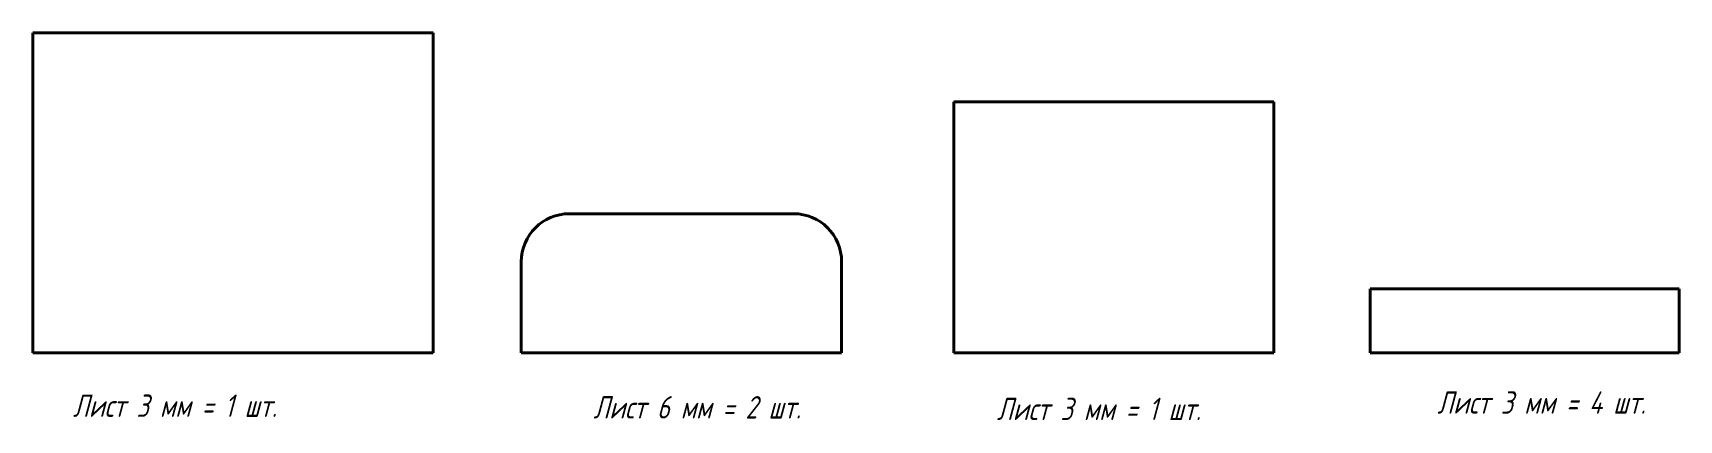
# Model space of a CAD drawing. Header units: millimetres. Extents: x 0 to 1028, y -42 to 200.
import ezdxf

# ---------------------------------------------------------------- set-up
doc = ezdxf.new("R2010")
doc.units = ezdxf.units.MM
doc.linetypes.add('K5LT_BASIC', pattern=[0])
doc.styles.add('KTEXTSTYLE', font='GOST_AU.SHX', dxfattribs={"width": 0.96, "height": 5})

msp = doc.modelspace()

# ---------------------------------------------------------------- linework, layer by layer
at = {"color": 7, "linetype": 'K5LT_BASIC', "lineweight": 40, "true_color": 0xffffff}
for p, q in [((0, 200), (250, 200)), ((0, 0), (0, 200)), ((250, 0), (250, 200)), ((775, 157), (575, 157)), ((575, 157), (575, 0)), ((775, 0), (775, 157)), ((475, 87), (335, 87)), ((305, 57), (305, 0)), ((505, 0), (505, 57)), ((835, 0), (835, 40)), ((835, 40), (1028, 40)), ((1028, 0), (1028, 40)), ((0, 0), (250, 0)), ((305, 0), (505, 0)), ((575, 0), (775, 0)), ((835, 0), (1028, 0))]:
    msp.add_line(p, q, dxfattribs=at)
for centre, start, end in [((335, 57), 90, 180), ((475, 57), 0, 90)]:
    msp.add_arc(centre, 30, start, end, dxfattribs=at)

# ---------------------------------------------------------------- texts
at = {"color": 7, "char_height": 14, "attachment_point": 1, "style": 'KTEXTSTYLE'}
for s, insert in [('\\H3.5;\\W0.965;\\Q15;\\Q15;\\H14.00;Лист 3 мм = 1 шт.', (25, -26)), ('\\H3.5;\\W0.965;\\Q15;\\Q15;\\H14.00;Лист 6 мм = 2 шт.', (350, -27)), ('\\H3.5;\\W0.965;\\Q15;\\Q15;\\H14.00;Лист 3 мм = 1 шт.', (602, -28)), ('\\H3.5;\\W0.965;\\Q15;\\Q15;\\H14.00;Лист 3 мм = 4 шт.', (877, -24))]:
    msp.add_mtext(s, dxfattribs=dict(at, insert=insert))

doc.saveas('drawing.dxf')
